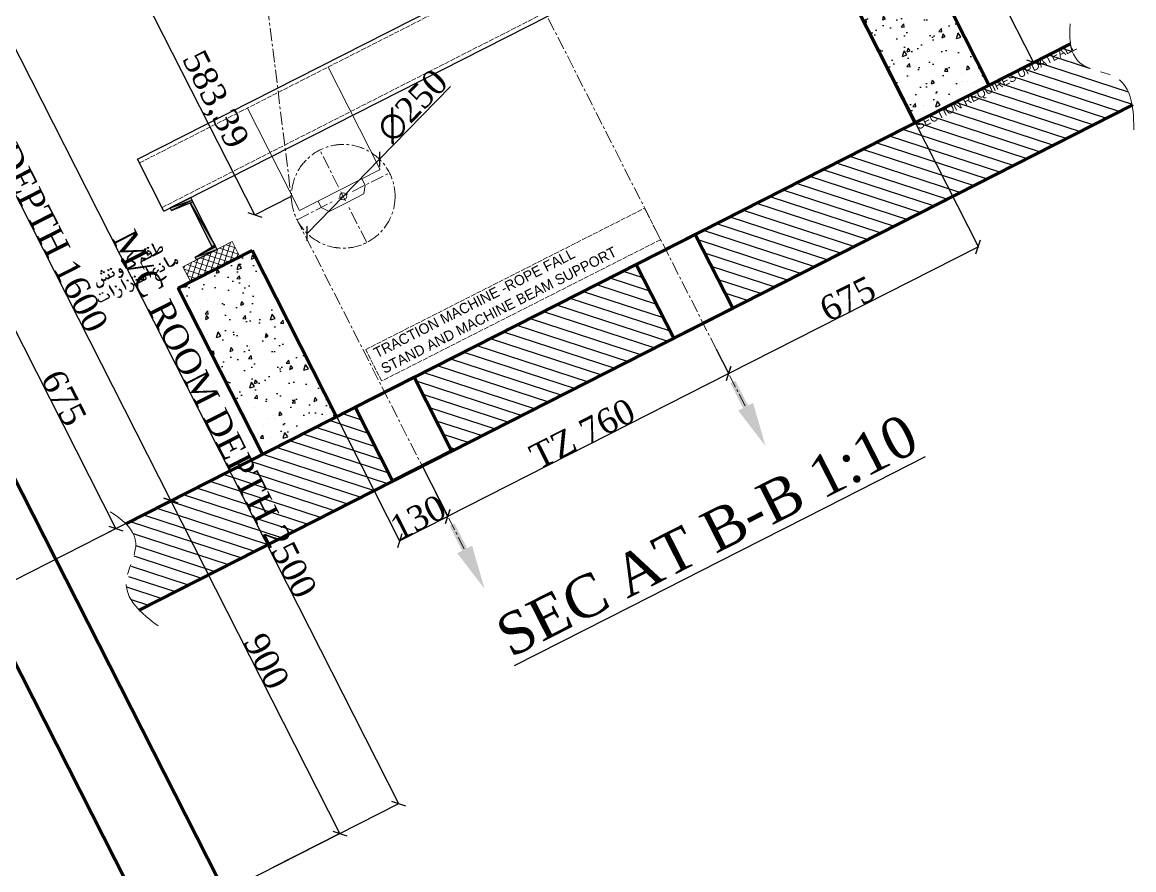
# Model space of a CAD drawing. Header units: millimetres. Extents: x 9028 to 18688, y -22518 to -16466.
# Drawn here: x 16007 to 18688, y -19537 to -17494 of the extents above; entities that cross this region are included whole.
import ezdxf

# ---------------------------------------------------------------- set-up
doc = ezdxf.new("R2010")
doc.units = ezdxf.units.MM
doc.linetypes.add('$1$ACAD_ISO02W100', pattern=[15, 12, -3])
doc.linetypes.add('$1$CENTER', pattern=[50.8, 31.75, -6.35, 6.35, -6.35])
doc.layers.add('$0$PDF_Text', color=7, linetype='Continuous')
doc.layers.add('$1$PDF_0', color=7, linetype='Continuous')
for name, color, linetype, lineweight in [('$0$Wall', 1, 'Continuous', 50), ('$1$Car', 3, 'Continuous', 18), ('$1$CL', 2, '$1$CENTER', 0), ('$1$DL', 8, '$1$ACAD_ISO02W100', 0), ('$1$Wall', 1, 'Continuous', 50)]:
    doc.layers.add(name, color=color, linetype=linetype, lineweight=lineweight)
doc.styles.add('$0$nassar2', font='cent.shx', dxfattribs={"height": 60})
doc.styles.add('$0$PDF Arial Bold', font='arialbd.ttf')
doc.styles.add('$1$nassar2', font='cent.shx', dxfattribs={"height": 60})
doc.dimstyles.new('$0$Nassar2', dxfattribs={"dimtxt": 35, "dimasz": 25, "dimexe": 1.25, "dimexo": 0.625, "dimtad": 1, "dimtxsty": '$0$nassar2', "dimblk": '$0$_Oblique', "dimcen": 2.5, "dimadec": 0, "dimazin": 0, "dimtfac": 1, "dimtmove": 0, "dimatfit": 3, "dimldrblk": '$0$_Oblique', "dimfxl": 1, "dimarcsym": 0})
doc.dimstyles.new('$1$Nassar2', dxfattribs={"dimtxt": 35, "dimasz": 25, "dimexe": 1.25, "dimexo": 0.625, "dimtad": 1, "dimtxsty": '$1$nassar2', "dimblk": '$1$_Oblique', "dimcen": 2.5, "dimadec": 0, "dimazin": 0, "dimtfac": 1, "dimtmove": 0, "dimatfit": 3, "dimldrblk": '$1$_Oblique', "dimfxl": 1, "dimarcsym": 0})

# ---------------------------------------------------------------- blocks, each defined once
blk = doc.blocks.new('$0$_Oblique')
at = {"color": 0, "linetype": 'ByBlock', "lineweight": -2}
blk.add_line((-0.5, -0.5), (0.5, 0.5), dxfattribs=at)
blk = doc.blocks.new('*D51')
at = {"color": 0, "lineweight": -2, "transparency": 16777216}
for p, q in [((15603.8, -18276.3), (15928.4, -18111.5)), ((16233, -18713.8), (15927.3, -18112)), ((15909.5, -18878.1), (16234.1, -18713.3))]:
    blk.add_line(p, q, dxfattribs=at)
at = {"layer": 'Defpoints', "color": 0, "transparency": 16777216}
for p in [(15927.3, -18112), (15603.3, -18276.6), (15909, -18878.4)]:
    blk.add_point(p, dxfattribs=at)
at = {"color": 0, "lineweight": -2, "transparency": 16777216, "xscale": 25, "yscale": 25, "zscale": 25}
for p, rotation in [((15927.3, -18112), 116.9290163711014), ((16233, -18713.8), 296.9290163711014)]:
    blk.add_blockref('$0$_Oblique', p, dxfattribs=dict(at, rotation=rotation))
at = {"color": 0, "transparency": 16777216, "insert": (16107.4, -18399.1), "char_height": 60, "attachment_point": 5, "rotation": 296.929, "style": '$0$nassar2'}
blk.add_mtext('675', dxfattribs=at)
blk = doc.blocks.new('*D54')
at = {"color": 0, "lineweight": -2, "transparency": 16777216}
for p, q in [((16206.5, -18727.3), (16366.5, -18646)), ((16772.9, -19449), (16365.3, -18646.6)), ((16614.1, -19529.7), (16774.1, -19448.4))]:
    blk.add_line(p, q, dxfattribs=at)
at = {"layer": 'Defpoints', "color": 0, "transparency": 16777216}
for p in [(16365.3, -18646.6), (16205.9, -18727.6), (16613.5, -19530)]:
    blk.add_point(p, dxfattribs=at)
at = {"color": 0, "lineweight": -2, "transparency": 16777216, "xscale": 25, "yscale": 25, "zscale": 25}
for p, rotation in [((16365.3, -18646.6), 116.9290163711014), ((16772.9, -19449), 296.9290163711014)]:
    blk.add_blockref('$0$_Oblique', p, dxfattribs=dict(at, rotation=rotation))
at = {"color": 0, "transparency": 16777216, "insert": (16596.4, -19033.9), "char_height": 60, "attachment_point": 5, "rotation": 296.929, "style": '$0$nassar2'}
blk.add_mtext('900', dxfattribs=at)
blk = doc.blocks.new('*D55')
at = {"color": 0, "lineweight": -2, "transparency": 16777216}
for p, q in [((15562, -17260.1), (15641.8, -17219.5)), ((16365.3, -18646.6), (15640.7, -17220.1)), ((16286.6, -18686.6), (16366.5, -18646))]:
    blk.add_line(p, q, dxfattribs=at)
at = {"layer": 'Defpoints', "color": 0, "transparency": 16777216}
for p in [(15640.7, -17220.1), (15561.4, -17260.4), (16286, -18686.9)]:
    blk.add_point(p, dxfattribs=at)
at = {"color": 0, "lineweight": -2, "transparency": 16777216, "xscale": 25, "yscale": 25, "zscale": 25}
for p, rotation in [((15640.7, -17220.1), 116.9290163711014), ((16365.3, -18646.6), 296.9290163711014)]:
    blk.add_blockref('$0$_Oblique', p, dxfattribs=dict(at, rotation=rotation))
at = {"color": 0, "transparency": 16777216, "insert": (16007.7, -17874.9), "char_height": 60, "attachment_point": 5, "rotation": 296.929, "style": '$0$nassar2'}
blk.add_mtext('SHAFT DEPTH 1600', dxfattribs=at)
blk = doc.blocks.new('*D56')
at = {"color": 0, "lineweight": -2, "transparency": 16777216}
for p, q in [((15184.9, -17451.6), (15783.3, -17147.6)), ((15782.2, -17148.2), (16914.4, -19377.1)), ((16317.1, -19680.5), (16915.5, -19376.6))]:
    blk.add_line(p, q, dxfattribs=at)
at = {"layer": 'Defpoints', "color": 0, "transparency": 16777216}
for p in [(15184.3, -17451.9), (16914.4, -19377.1), (16316.6, -19680.8)]:
    blk.add_point(p, dxfattribs=at)
at = {"color": 0, "lineweight": -2, "transparency": 16777216, "xscale": 25, "yscale": 25, "zscale": 25}
for p, rotation in [((15782.2, -17148.2), 116.9290163711014), ((16914.4, -19377.1), 296.9290163711014)]:
    blk.add_blockref('$0$_Oblique', p, dxfattribs=dict(at, rotation=rotation))
at = {"color": 0, "transparency": 16777216, "insert": (16471.7, -18437.9), "char_height": 60, "attachment_point": 5, "rotation": 296.929, "style": '$0$nassar2'}
blk.add_mtext('M/C ROOM DEPTH 2500', dxfattribs=at)
blk = doc.blocks.new('*U65')
at = {"layer": '$1$CL', "color": 0, "transparency": 16777216}
for p, q in [((0, 25), (0, 125.12)), ((-125.12, 0), (-25, 0)), ((25, 0), (125.12, 0)), ((0, -125.12), (0, -25))]:
    blk.add_line(p, q, dxfattribs=at)
at = {"layer": '$1$CL', "color": 0, "linetype": 'Continuous', "transparency": 16777216}
for p, q in [((-12.5, 0), (12.5, 0)), ((0, -12.5), (0, 12.5))]:
    blk.add_line(p, q, dxfattribs=at)
blk = doc.blocks.new('$1$_Oblique')
at = {"color": 0, "linetype": 'ByBlock', "lineweight": -2}
blk.add_line((-0.5, -0.5), (0.5, 0.5), dxfattribs=at)
blk = doc.blocks.new('*D78')
at = {"color": 0, "lineweight": -2, "transparency": 16777216}
for p in [(17039.5, -17648.2), (16694, -18002.7)]:
    blk.add_line(p, (16868.5, -17823.6), dxfattribs=at)
at = {"layer": 'Defpoints', "color": 0, "transparency": 16777216}
for p in [(16868.5, -17823.6), (16694, -18002.7)]:
    blk.add_point(p, dxfattribs=at)
at = {"color": 0, "lineweight": -2, "transparency": 16777216, "xscale": 25, "yscale": 25, "zscale": 25}
for p, rotation in [((16868.5, -17823.6), 225.7305992761166), ((16694, -18002.7), 45.73059927611664)]:
    blk.add_blockref('$1$_Oblique', p, dxfattribs=dict(at, rotation=rotation))
at = {"color": 0, "transparency": 16777216, "insert": (16947.9, -17695), "char_height": 60, "attachment_point": 5, "rotation": 45.7306, "style": '$1$nassar2'}
blk.add_mtext('∅250', dxfattribs=at)
blk = doc.blocks.new('*D79')
at = {"color": 0, "lineweight": -2, "transparency": 16777216}
for p, q in [((16763.3, -18440.6), (16918, -18745.1)), ((16972.2, -18564.7), (17033.9, -18686.2)), ((17033.3, -18685.1), (16917.4, -18744))]:
    blk.add_line(p, q, dxfattribs=at)
at = {"layer": 'Defpoints', "color": 0, "transparency": 16777216}
for p in [(16763, -18440), (16971.9, -18564.1), (16917.4, -18744)]:
    blk.add_point(p, dxfattribs=at)
at = {"color": 0, "lineweight": -2, "transparency": 16777216, "xscale": 25, "yscale": 25, "zscale": 25}
for p, rotation in [((17033.3, -18685.1), 26.92901637119424), ((16917.4, -18744), 206.9290163711943)]:
    blk.add_blockref('$1$_Oblique', p, dxfattribs=dict(at, rotation=rotation))
at = {"color": 0, "transparency": 16777216, "insert": (16961.5, -18687.3), "char_height": 60, "attachment_point": 5, "rotation": 26.929, "style": '$1$nassar2'}
blk.add_mtext('130', dxfattribs=at)
blk = doc.blocks.new('*D80')
at = {"color": 0, "lineweight": -2, "transparency": 16777216}
for p, q in [((17680.6, -18281.3), (17711.2, -18341.5)), ((17033.1, -18684.6), (17710.7, -18340.4)), ((17003.1, -18625.5), (17033.6, -18685.7))]:
    blk.add_line(p, q, dxfattribs=at)
at = {"layer": 'Defpoints', "color": 0, "transparency": 16777216}
for p in [(17680.4, -18280.7), (17710.7, -18340.4), (17002.8, -18625)]:
    blk.add_point(p, dxfattribs=at)
at = {"color": 0, "lineweight": -2, "transparency": 16777216, "xscale": 25, "yscale": 25, "zscale": 25}
for p, rotation in [((17710.7, -18340.4), 26.92901637119429), ((17033.1, -18684.6), 206.9290163711943)]:
    blk.add_blockref('$1$_Oblique', p, dxfattribs=dict(at, rotation=rotation))
at = {"color": 0, "transparency": 16777216, "insert": (17358, -18485.2), "char_height": 60, "attachment_point": 5, "rotation": 26.929, "style": '$1$nassar2'}
blk.add_mtext('TZ 760', dxfattribs=at)
blk = doc.blocks.new('*D81')
at = {"color": 0, "lineweight": -2, "transparency": 16777216}
for p, q in [((18160.5, -17735.5), (18313, -18035.8)), ((17710.6, -18340.4), (18312.5, -18034.7)), ((17680.6, -18281.3), (17711.2, -18341.5))]:
    blk.add_line(p, q, dxfattribs=at)
at = {"layer": 'Defpoints', "color": 0, "transparency": 16777216}
for p in [(18160.2, -17734.9), (18312.5, -18034.7), (17680.4, -18280.7)]:
    blk.add_point(p, dxfattribs=at)
at = {"color": 0, "lineweight": -2, "transparency": 16777216, "xscale": 25, "yscale": 25, "zscale": 25}
for p, rotation in [((18312.5, -18034.7), 26.92901637119429), ((17710.6, -18340.4), 206.9290163711943)]:
    blk.add_blockref('$1$_Oblique', p, dxfattribs=dict(at, rotation=rotation))
at = {"color": 0, "transparency": 16777216, "insert": (17997.7, -18160.2), "char_height": 60, "attachment_point": 5, "rotation": 26.929, "style": '$1$nassar2'}
blk.add_mtext('675', dxfattribs=at)
blk = doc.blocks.new('*D82')
at = {"color": 0, "lineweight": -2, "transparency": 16777216}
for p, q in [((16505.5, -17335.4), (16302.6, -17438.4)), ((16568, -17958), (16303.8, -17437.8)), ((16655.7, -17913.4), (16566.9, -17958.5))]:
    blk.add_line(p, q, dxfattribs=at)
at = {"layer": 'Defpoints', "color": 0, "transparency": 16777216}
for p in [(16506, -17335.1), (16303.8, -17437.8), (16656.2, -17913.1)]:
    blk.add_point(p, dxfattribs=at)
at = {"color": 0, "lineweight": -2, "transparency": 16777216, "xscale": 25, "yscale": 25, "zscale": 25}
for p, rotation in [((16303.8, -17437.8), 116.9290163711014), ((16568, -17958), 296.9290163711014)]:
    blk.add_blockref('$1$_Oblique', p, dxfattribs=dict(at, rotation=rotation))
at = {"color": 0, "transparency": 16777216, "insert": (16468.3, -17682.2), "char_height": 60, "attachment_point": 5, "rotation": 296.929, "style": '$1$nassar2'}
blk.add_mtext('583,39', dxfattribs=at)
blk = doc.blocks.new('*D85')
at = {"color": 0, "lineweight": -2, "transparency": 16777216}
for p, q in [((18135.3, -17242.8), (18243.2, -17188)), ((18445.8, -17589.8), (18242, -17188.6)), ((18339.1, -17644), (18447, -17589.2))]:
    blk.add_line(p, q, dxfattribs=at)
at = {"layer": 'Defpoints', "color": 0, "transparency": 16777216}
for p in [(18242, -17188.6), (18134.8, -17243.1), (18338.6, -17644.3)]:
    blk.add_point(p, dxfattribs=at)
at = {"color": 0, "lineweight": -2, "transparency": 16777216, "xscale": 25, "yscale": 25, "zscale": 25}
for p, rotation in [((18242, -17188.6), 116.9290163711014), ((18445.8, -17589.8), 296.9290163711014)]:
    blk.add_blockref('$1$_Oblique', p, dxfattribs=dict(at, rotation=rotation))
at = {"color": 0, "transparency": 16777216, "insert": (18371.2, -17375.3), "char_height": 60, "attachment_point": 5, "rotation": 296.929, "style": '$1$nassar2'}
blk.add_mtext('450', dxfattribs=at)

msp = doc.modelspace()

# ---------------------------------------------------------------- hatches: boundary and pattern name
h = msp.add_hatch()
h.set_pattern_fill('AR-CONC', color=4, scale=0.5, angle=26.929016)
h.set_pattern_definition([(76.929, (18705.02, -18448.39), (84.8243, 34.149), [9.525, -104.775]), (21.929, (18705.02, -18448.39), (-58.9745, 77.1895), [7.62, -83.8203]), (127.3805, (18712.09, -18445.54), (25.85, 111.3386), [8.095, -89.045]), (73.113, (18693.52, -18425.74), (130.363, 42.642), [14.287, -157.162]), (123.565, (18704.38, -18422.19), (49.803, 164.057), [12.143, -133.568]), (18.113, (18693.52, -18425.74), (49.803, 164.057), [11.43, -125.73]), (47.929, (18707.72, -18425.65), (90.7445, -11.256), [9.525, -104.775]), (352.929, (18707.72, -18425.65), (-14.158, 96.103), [7.62, -83.82]), (98.3805, (18715.28, -18426.59), (76.587, 84.8466), [8.095, -89.045]), (64.429, (18705.023, -18448.386), (-17.77006, 38.3927), [0, -82.804, 0, -85.09, 0, -84.1375]), (34.429, (18705.023, -18448.386), (7.102, 59.7898), [0, -48.514, 0, -80.899, 0, -32.0675]), (354.429, (18679.773, -18461.213), (61.7414, 28.1498), [0, -31.75, 0, -99.06, 0, -131.445]), (344.429, (18668.45, -18466.964), (60.276, 44.8776), [0, -41.275, 0, -65.786, 0, -93.345])])
h.paths.add_polyline_path([(18135.59, -17244.712), (17957.15, -17335.354), (18160.482, -17735.641), (18338.922, -17645)])
at = {"ltscale": 4}
h = msp.add_hatch(dxfattribs=at)
h.set_pattern_fill('ANSI31', color=256, scale=8, angle=116.929016)
h.set_pattern_definition([(161.929016, (70044.666, 39051.114), (-7.8789535, -24.147093), [])])
h.paths.add_polyline_path([(17630.068, -18005.043), (18535.232, -17545.28), (18536.353, -17552.785), (18538.768, -17562.191), (18542.592, -17570.882), (18547.117, -17578.627), (18551.872, -17585.663), (18555.428, -17589.173), (18558.745, -17592.214), (18562.531, -17595.017), (18566.079, -17597.35), (18575.531, -17602.001), (18583.797, -17605.481), (18652.983, -17632.365), (18653.93, -17633.066), (18660.333, -17639.856), (18666.266, -17646.885), (18671.737, -17655.33), (18675.561, -17664.021), (18679.154, -17673.42), (18681.808, -17683.296), (18684.121, -17693.4), (17720.461, -18182.994)])
at = {"true_color": 0x000007}
h = msp.add_hatch(color=7, dxfattribs=at)
h.paths.add_polyline_path([(16413.318, -17916.206), (16364.012, -17941.252), (16416.419, -17922.311)])
h.paths.add_polyline_path([(16364.012, -17941.252), (16416.419, -17922.311), (16367.113, -17947.356)])
h = msp.add_hatch(color=7, dxfattribs=at)
h.paths.add_polyline_path([(16416.419, -17922.311), (16367.113, -17947.356), (16418.566, -17926.537)])
h.paths.add_polyline_path([(16367.113, -17947.356), (16418.566, -17926.537), (16411.991, -17929.876)])
h = msp.add_hatch(color=7, dxfattribs=at)
h.paths.add_polyline_path([(16418.566, -17926.537), (16411.991, -17929.876), (16471.758, -18031.253)])
h.paths.add_polyline_path([(16411.991, -17929.876), (16471.758, -18031.253), (16465.184, -18034.593)])
h = msp.add_hatch(color=7, dxfattribs=at)
h.paths.add_polyline_path([(16471.758, -18031.253), (16465.184, -18034.593), (16473.666, -18035.01)])
h.paths.add_polyline_path([(16465.184, -18034.593), (16473.666, -18035.01), (16424.36, -18060.055)])
h = msp.add_hatch(color=7, dxfattribs=at)
h.paths.add_polyline_path([(16473.666, -18035.01), (16424.36, -18060.055), (16476.767, -18041.114)])
h.paths.add_polyline_path([(16424.36, -18060.055), (16476.767, -18041.114), (16427.461, -18066.16)])
h = msp.add_hatch()
h.set_pattern_fill('AR-CONC', color=4, scale=0.5, angle=26.929016)
h.set_pattern_definition([(76.929, (17131.31, -19247.78), (84.8243, 34.149), [9.525, -104.775]), (21.929, (17131.31, -19247.78), (-58.9745, 77.1895), [7.62, -83.8203]), (127.3805, (17138.38, -19244.93), (25.85, 111.3386), [8.095, -89.045]), (73.113, (17119.81, -19225.13), (130.363, 42.642), [14.287, -157.162]), (123.565, (17130.67, -19221.58), (49.803, 164.057), [12.143, -133.568]), (18.113, (17119.8, -19225.13), (49.803, 164.057), [11.43, -125.73]), (47.929, (17134.005, -19225.04), (90.7445, -11.256), [9.525, -104.775]), (352.929, (17134.005, -19225.04), (-14.158, 96.103), [7.62, -83.82]), (98.3805, (17141.57, -19225.98), (76.587, 84.8466), [8.095, -89.045]), (64.429, (17131.31, -19247.78), (-17.77006, 38.3927), [0, -82.804, 0, -85.09, 0, -84.1375]), (34.429, (17131.31, -19247.78), (7.102, 59.7898), [0, -48.514, 0, -80.899, 0, -32.0675]), (354.429, (17106.06, -19260.605), (61.7414, 28.1498), [0, -31.75, 0, -99.06, 0, -131.445]), (344.429, (17094.736, -19266.357), (60.276, 44.8776), [0, -41.275, 0, -65.786, 0, -93.345])])
h.paths.add_polyline_path([(16561.876, -18044.105), (16383.436, -18134.746), (16586.769, -18535.034), (16765.209, -18444.392)])
at = {"ltscale": 4}
h = msp.add_hatch(dxfattribs=at)
h.set_pattern_fill('ANSI31', color=256, scale=8, angle=116.929016)
h.set_pattern_definition([(161.929016, (69754.907, 38903.926), (-7.8789535, -24.147093), [])])
h.paths.add_polyline_path([(17578.507, -18255.334), (17487.587, -18077.508), (16952.307, -18349.352), (17042.712, -18527.327)])
h = msp.add_hatch(dxfattribs=at)
h.set_pattern_fill('ANSI31', color=256, scale=8, angle=116.929016)
h.set_pattern_definition([(161.929016, (69719.244, 38885.81), (-7.8789535, -24.147093), [])])
h.paths.add_polyline_path([(16809.911, -18421.402), (16256.861, -18702.615), (16262.261, -18707.946), (16268.432, -18715.444), (16273.196, -18723.658), (16276.781, -18731.88), (16279.658, -18739.87), (16280.396, -18744.812), (16280.896, -18749.284), (16280.926, -18753.995), (16280.717, -18758.236), (16278.899, -18768.612), (16276.834, -18777.34), (16257.74, -18849.068), (16257.747, -18850.245), (16259.454, -18859.421), (16261.631, -18868.358), (16265.224, -18877.757), (16269.987, -18885.971), (16275.458, -18894.416), (16281.868, -18902.383), (16288.664, -18910.21), (16900.304, -18599.353)])

# ---------------------------------------------------------------- linework, layer by layer
at = {"layer": '$0$Wall'}
for points in [[(16407.138, -19859.142), (16585.452, -19768.565), (15270.405, -17179.716), (12684.857, -18493.086), (13999.904, -21081.935), (14846.894, -20651.693)], [(15558.746, -20065.773), (16316.561, -19680.828), (15184.345, -17451.908), (12955.425, -18584.123), (14087.64, -20813.044), (14756.317, -20473.379)]]:
    msp.add_lwpolyline(points, dxfattribs=at)
at = {"layer": '$1$Car', "ltscale": 4}
for p, q in [((16870.001, -17848.742), (16744.521, -17601.718)), ((16550.171, -17700.441), (16675.541, -17947.248)), ((16675.541, -17947.248), (16870.001, -17848.742)), ((16834.231, -17886.252), (16826.405, -17870.826)), ((16789.042, -17928.607), (16830.568, -17907.513)), ((16834.231, -17886.252), (16830.568, -17907.513)), ((16728.161, -17939.983), (16720.354, -17924.548)), ((16789.042, -17928.607), (16747.47, -17949.608)), ((16728.161, -17939.983), (16747.47, -17949.608))]:
    msp.add_line(p, q, dxfattribs=at)
msp.add_circle((16781.211, -17913.147), 8.379, dxfattribs=at)
at = {"layer": '$1$CL'}
for p, q in [((17750.375, -18418.443), (17057.753, -17055.133)), ((16567.914, -17204.978), (16657.135, -17928.321)), ((17072.86, -18762.789), (16669.765, -17969.758))]:
    msp.add_line(p, q, dxfattribs=at)
msp.add_circle((16781.211, -17913.147), 125, dxfattribs=at)
msp.add_arc((18160.173, -17734.879), 1, 26.929016, 206.929016, dxfattribs=at)
msp.add_arc((18160.173, -17734.879), 1, 26.929016, 206.929016, dxfattribs=at)
at = {"layer": '$1$DL'}
for points in [[(16289.63, -17832.787), (17940.652, -16994.124)], [(16344.157, -17940.129), (17994.932, -17100.983)]]:
    msp.add_lwpolyline(points, dxfattribs=at)
msp.add_lwpolyline([(16835.271, -18282.597), (17507.861, -17941.92), (17546.36, -18017.711), (16873.77, -18358.388)], close=True, dxfattribs=at)
at = {"layer": '$1$PDF_0', "lineweight": 18}
for points in [[(16305.741, -18039.952), (16302.895, -18039.024), (16301.963, -18041.193), (16304.808, -18042.122)], [(16311.941, -18036.803), (16309.096, -18035.874), (16308.433, -18037.907), (16311.278, -18038.835)], [(16199.788, -18092.416), (16196.943, -18091.488), (16196.416, -18093.79), (16198.992, -18094.855)], [(16205.351, -18095.356), (16202.505, -18094.427), (16201.842, -18096.46), (16204.688, -18097.388)], [(16216.545, -18090.687), (16213.699, -18089.759), (16213.173, -18092.061), (16216.019, -18092.989)], [(16223.015, -18087.401), (16220.169, -18086.472), (16219.373, -18088.911), (16222.219, -18089.84)], [(16316.449, -18107.767), (16316.154, -18103.847), (16315.597, -18101.417), (16305.07, -18083.364), (16305.909, -18087.685), (16315.482, -18104.528)], [(16340.723, -18076.105), (16337.878, -18075.177), (16336.945, -18077.346), (16339.791, -18078.275)], [(16199.151, -18098.505), (16196.305, -18097.577), (16195.642, -18099.609), (16198.218, -18100.675)], [(16257.142, -18137.893), (16257.116, -18133.836), (16256.29, -18131.543), (16245.763, -18113.49), (16246.602, -18117.811), (16256.175, -18134.654)], [(16262.678, -18115.411), (16259.833, -18114.482), (16259.306, -18116.784), (16262.152, -18117.713)], [(16273.864, -18109.39), (16271.018, -18108.461), (16270.355, -18110.494), (16273.2, -18111.422)], [(16280.333, -18106.103), (16277.488, -18105.175), (16276.555, -18107.344), (16279.401, -18108.273)], [(16195.955, -18148.964), (16193.11, -18148.036), (16192.447, -18150.068), (16195.292, -18150.997)], [(16202.156, -18145.815), (16199.58, -18144.749), (16198.647, -18146.919), (16201.493, -18147.847)], [(16228.566, -18152.408), (16228.271, -18148.489), (16227.715, -18146.058), (16216.918, -18128.142), (16217.757, -18132.464), (16227.599, -18149.169)], [(16234.103, -18129.926), (16231.257, -18128.997), (16230.731, -18131.299), (16233.307, -18132.365)]]:
    msp.add_lwpolyline(points, close=True, dxfattribs=at)
for points in [[(16305.206, -18040.902), (16302.361, -18039.974)], [(16311.406, -18037.753), (16308.83, -18036.687)], [(16320.829, -18030.932), (16329.456, -18047.915), (16330.534, -18047.367), (16322.455, -18031.462), (16323.268, -18031.728), (16323.118, -18029.43)], [(16257.611, -18084.071), (16246.81, -18065.478), (16246.275, -18066.428), (16246.293, -18069.133), (16248.064, -18071.285), (16256.533, -18084.618)], [(16257.209, -18084.614), (16248.325, -18069.796), (16246.554, -18067.644)], [(16261.111, -18060.249), (16273.468, -18047.189), (16273.344, -18048.948), (16262.733, -18060.104)], [(16261.552, -18065.79), (16264.278, -18069.154), (16261.162, -18068.362)], [(16302.93, -18065.798), (16295.113, -18069.769), (16293.906, -18071.4), (16293.38, -18073.702)], [(16294.398, -18063.689), (16295.202, -18062.602), (16296.148, -18062.461), (16302.648, -18063.907)], [(16297.628, -18061.369), (16303.315, -18062.55), (16303.748, -18066.739), (16296.199, -18070.574)], [(16303.328, -18064.578), (16314.651, -18058.827)], [(16318.553, -18055.827), (16316.409, -18058.951), (16304.548, -18064.976)], [(16315.609, -18060.714), (16306.174, -18065.507)], [(16319.773, -18056.225), (16343.226, -18044.312)], [(16342.289, -18045.805), (16320.992, -18056.623)], [(16341.758, -18047.431), (16322.618, -18057.154)], [(16360.219, -18079.768), (16349.281, -18060.906), (16348.883, -18062.126), (16348.9, -18064.83), (16350.805, -18066.576), (16359.141, -18080.316)], [(16359.817, -18080.311), (16350.933, -18065.493), (16349.161, -18063.341)], [(16380.292, -18067.876), (16378.392, -18066.806), (16377.04, -18066.815), (16375.97, -18068.715)], [(16199.39, -18093.636), (16196.545, -18092.707)], [(16205.086, -18096.169), (16202.24, -18095.24)], [(16216.147, -18091.907), (16213.571, -18090.841)], [(16222.617, -18088.62), (16219.771, -18087.692)], [(16224.277, -18094.56), (16223.884, -18096.455)], [(16224.149, -18095.642), (16225.912, -18096.442), (16227.542, -18097.649)], [(16241.287, -18089.989), (16241.954, -18088.633), (16242.763, -18088.222), (16245.339, -18089.287)], [(16248.206, -18093.596), (16244.432, -18095.513), (16243.08, -18095.522), (16241.312, -18094.046)], [(16245.249, -18096.455), (16249.562, -18094.264)], [(16248.604, -18092.377), (16245.369, -18094.02)], [(16262.622, -18085.256), (16275.831, -18078.546)], [(16277.86, -18078.533), (16263.841, -18085.654)], [(16264.389, -18086.732), (16266.276, -18085.774)], [(16278.407, -18079.611), (16265.468, -18086.184)], [(16294.612, -18076.128), (16301.185, -18089.068), (16300.92, -18089.881), (16293.525, -18075.323)], [(16315.614, -18104.121), (16315.336, -18102.906), (16305.9, -18086.333)], [(16340.188, -18077.055), (16337.48, -18076.396)], [(16348.785, -18089.306), (16338.811, -18094.373)], [(16349.329, -18089.708), (16348.387, -18090.526), (16340.031, -18094.771)], [(16341.52, -18095.032), (16347.45, -18092.019)], [(16345.349, -18080.538), (16345.092, -18082.704)], [(16345.358, -18081.891), (16347.121, -18082.691), (16348.751, -18083.897)], [(16365.23, -18080.953), (16368.734, -18079.173)], [(16367.13, -18082.023), (16368.747, -18081.201)], [(16379.8, -18075.587), (16374.515, -18073.862)], [(16375.974, -18069.391), (16374.524, -18075.215)], [(16375.324, -18073.452), (16379.252, -18074.508), (16380.335, -18074.637), (16381.139, -18073.55), (16381.802, -18071.517)], [(16198.616, -18099.455), (16195.77, -18098.527)], [(16198.291, -18112.169), (16197.902, -18114.74)], [(16213.909, -18101.522), (16213.246, -18103.554)], [(16227.577, -18103.058), (16217.602, -18108.124)], [(16228.12, -18103.46), (16227.179, -18104.277), (16218.822, -18108.522)], [(16220.448, -18109.053), (16226.379, -18106.04)], [(16256.577, -18134.11), (16256.029, -18133.032), (16246.593, -18116.459)], [(16262.55, -18116.493), (16259.704, -18115.565)], [(16273.329, -18110.34), (16270.89, -18109.544)], [(16285.439, -18122.162), (16284.497, -18122.98), (16276.14, -18127.225)], [(16279.799, -18107.053), (16277.09, -18106.394)], [(16281.459, -18112.992), (16281.202, -18115.158)], [(16281.468, -18114.345), (16283.231, -18115.145), (16284.861, -18116.351)], [(16286.513, -18120.939), (16295.139, -18116.557)], [(16297.026, -18115.598), (16295.281, -18117.502), (16288.002, -18121.2)], [(16293.804, -18119.27), (16289.221, -18121.597)], [(16292.773, -18105.889), (16296.825, -18105.187), (16300.479, -18105.705)], [(16297.155, -18114.515), (16295.524, -18113.309)], [(16305.922, -18111.079), (16304.985, -18112.573), (16300.942, -18114.627), (16298.644, -18114.776)], [(16301.34, -18113.407), (16304.305, -18111.901)], [(16195.421, -18149.914), (16192.712, -18149.255)], [(16201.89, -18146.628), (16199.182, -18145.969)], [(16212.447, -18148.048), (16211.921, -18150.35)], [(16212.456, -18149.4), (16214.219, -18150.201), (16215.849, -18151.407)], [(16227.732, -18148.762), (16227.454, -18147.547), (16217.748, -18131.111)], [(16233.705, -18131.145), (16230.859, -18130.217)], [(16277.63, -18127.486), (16283.56, -18124.473)], [(16216.427, -18157.218), (16215.485, -18158.035), (16198.502, -18166.662), (16197.017, -18167.078), (16195.395, -18167.223)], [(16215.883, -18156.816), (16197.013, -18166.401)], [(16199.721, -18167.06), (16214.548, -18159.529)]]:
    msp.add_lwpolyline(points, dxfattribs=at)
for points in [[(16344.353, -18035.924, 0.47244666), (16339.43, -18035.609, 0.09446494), (16334.194, -18043.62)], [(16275.627, -18078.302, 0.41725407), (16277.413, -18073.749, 0.15748651), (16261.19, -18065.674)], [(16294.406, -18065.041), (16293.884, -18068.019), (16293.589, -18064.099, -0.51186379), (16297.472, -18061.447)], [(16295.51, -18068.55), (16302.519, -18064.989), (16296.426, -18063.676, 0.3544211), (16294.334, -18065.143)], [(16314.199, -18046.049, 0.6063276), (16309.18, -18048.598, 0.38592407), (16312.016, -18051.789)], [(16318.395, -18051.703, 0.20473629), (16310.893, -18043.805, 0.43299412), (16309.233, -18044.895)], [(16381.237, -18074.719, 0.45670162), (16377.387, -18065.722, 0.46473752), (16375.626, -18066.827)], [(16239.199, -18107.63, 0.51969524), (16249.081, -18094.412, 0.31492829), (16243.557, -18089.412)], [(16241.07, -18088.155, 0.17324239), (16240.828, -18094.151, 0.4881371), (16244.881, -18096.3)], [(16323.156, -18089.531, 0.31495142), (16323.668, -18096.965, 0.3621915), (16330.277, -18098.367)], [(16322.974, -18089.48, -0.30708343), (16328.609, -18086.791, 0.20470465), (16322.99, -18091.737)], [(16348.513, -18089.106, 0.53548612), (16348.986, -18084.772, 0.12595079), (16344.712, -18082.761)], [(16373.976, -18074.136), (16372.778, -18077.119), (16370.762, -18079.16), (16366.719, -18081.214, -0.34648821), (16359.51, -18080.367)], [(16374.519, -18075.007, -0.21256689), (16369.825, -18080.653), (16367.938, -18081.612)], [(16188.098, -18130.146, -0.18110539), (16186.923, -18121.205, 0.11021726), (16188.201, -18128.333, 0.21257862), (16190.435, -18130.447)], [(16202.869, -18125.251, 0.26770238), (16203.078, -18119.591, 0.16534837), (16197.654, -18114.42)], [(16199.906, -18115.308, 0.67714591), (16209.349, -18110.977, 0.27558448), (16215.106, -18111.751, 0.40157223), (16217.589, -18106.16)], [(16200.055, -18115.067, 0.10236354), (16207.14, -18113.099, 0.28347809), (16208.8, -18110.309, 0.07863973), (16208.422, -18108.214)], [(16209.382, -18110.629, 0.15747367), (16215.517, -18109.174, 0.86611539), (16213.064, -18103.388)], [(16227.304, -18102.857, 0.53548612), (16227.778, -18098.523, 0.12595079), (16223.503, -18096.512)], [(16269.482, -18122.129), (16269.088, -18124.024, -0.33858744), (16275.701, -18129.452)], [(16284.895, -18121.76), (16274.921, -18126.827, -0.26773869), (16274.069, -18140.223)], [(16284.623, -18121.559, 0.53548612), (16285.096, -18117.226, 0.12595079), (16280.822, -18115.215)], [(16305.997, -18109.942, -0.38583965), (16304.318, -18113.929), (16301.892, -18115.161)], [(16189.533, -18130.874, 0.23621891), (16196.89, -18131.531, 0.15747958), (16202.97, -18125.653)], [(16214.293, -18159.657, 0.35432667), (16217.162, -18153.643, 0.24409499), (16212.095, -18148.278)], [(16240.637, -18136.781), (16240.244, -18138.676, -0.33858744), (16246.856, -18144.104)], [(16215.611, -18156.615, 0.53548612), (16216.084, -18152.282, 0.12595079), (16211.81, -18150.271)]]:
    msp.add_lwpolyline(points, format="xyb", dxfattribs=at)
for centre, radius, start, end in [((16321.828, -18028.559), 2.57, 152.386456, 241.45506), ((16322.363, -18027.609), 2.873, 199.270922, 274.078105), ((16322.221, -18026.664), 2.569, 195.310198, 285.914686), ((16347.507, -18047.733), 13.758, 132.513003, 159.456338), ((16341.242, -18040.741), 4.082, 39.897137, 132.039347), ((16341.503, -18039.252), 3.477, 74.978672, 139.951666), ((16337.995, -18040.356), 7.71, 296.380103, 36.051409), ((16340.562, -18040.07), 4.687, 10.605821, 68.858387), ((16341.106, -18040.472), 4.081, 296.544549, 37.708795), ((16270.805, -18064.312), 10.734, 158.747598, 203.292494), ((16266.337, -18063.529), 4.989, 141.409499, 199.681644), ((16259.222, -18092.917), 27.968, 43.633124, 84.695195), ((16297.905, -18072.929), 5.292, 119.341263, 206.856687), ((16305.011, -18063.554), 1.964, 206.619569, 297.238463), ((16320.193, -18048.042), 11.036, 163.344519, 197.381013), ((16311.691, -18050.665), 2.268, 197.13145, 279.947641), ((16311.259, -18046.476), 1.664, 47.7992, 177.904384), ((16312.076, -18047.417), 4.687, 251.381081, 338.895461), ((16312.483, -18047.55), 4.082, 263.479566, 347.873674), ((16310.849, -18045.668), 7.71, 279.695684, 325.978945), ((16302.549, -18058.7), 17.384, 31.086959, 47.304523), ((16312.248, -18053.096), 6.198, 293.746723, 31.93416), ((16311.849, -18054.315), 7.106, 299.523305, 20.751019), ((16321.455, -18055.201), 1.964, 206.619569, 297.238463), ((16316.736, -18035.894), 19.199, 296.379442, 339.188827), ((16314.837, -18034.825), 21.315, 299.476758, 335.27827), ((16338.26, -18039.543), 7.407, 300.113141, 330.611977), ((16360.742, -18066.445), 14.665, 302.098861, 358.666348), ((16378.21, -18070.12), 2.872, 38.150972, 160.401096), ((16378.484, -18070.66), 2.872, 295.615537, 45.469852), ((16221.417, -18101.948), 8.013, 15.882485, 70.75198), ((16243.664, -18091.664), 2.57, 152.986586, 303.60233), ((16242.564, -18088.832), 1.361, 73.183445, 160.674587), ((16243.531, -18092.071), 2.57, 94.256708, 149.135898), ((16238.701, -18097.915), 11.337, 19.741388, 67.756872), ((16236.269, -18098.473), 14.06, 326.697698, 18.145628), ((16261.178, -18081.411), 5.896, 213.037422, 298.995318), ((16261.036, -18080.466), 5.896, 225.477479, 301.919871), ((16260.767, -18080.603), 4.989, 225.022772, 301.455125), ((16264.305, -18084.232), 1.964, 206.619569, 297.238463), ((16275.611, -18075.776), 3.477, 304.682821, 50.219124), ((16276.56, -18076.31), 3.78, 296.971885, 43.950584), ((16298.59, -18074.277), 4.687, 126.578584, 203.002572), ((16325.754, -18093.036), 3.175, 157.093087, 230.279713), ((16327.777, -18092.347), 5.594, 217.672277, 295.716794), ((16327.765, -18090.318), 6.502, 233.22867, 303.147536), ((16347.876, -18105.877), 19.805, 126.838313, 186.785771), ((16350.723, -18106.806), 22.224, 131.376812, 179.385771), ((16340.494, -18093.349), 1.964, 206.619569, 297.238463), ((16342.625, -18088.196), 8.013, 15.882485, 70.75198), ((16344.919, -18087.37), 5.292, 295.474518, 13.516894), ((16363.918, -18076.702), 5.896, 213.037422, 298.995318), ((16363.375, -18076.3), 4.989, 225.022772, 301.455125), ((16366.913, -18079.929), 1.964, 206.619569, 297.238463), ((16378.343, -18069.714), 4.082, 212.902416, 290.955617), ((16379.994, -18074.301), 1.36, 246.052021, 335.125628), ((16192.743, -18122.278), 11.339, 282.575442, 62.665716), ((16193.292, -18123.355), 10.733, 22.340204, 63.406092), ((16203.073, -18109.231), 6.501, 260.371755, 330.300382), ((16203.218, -18111.53), 6.203, 10.483467, 33.844992), ((16212.521, -18106.467), 4.988, 259.343453, 354.519576), ((16209.427, -18109.055), 8.919, 19.967967, 61.030377), ((16211.588, -18108.636), 6.803, 47.710616, 71.090765), ((16219.285, -18107.1), 1.964, 206.619569, 297.238463), ((16223.71, -18101.121), 5.292, 295.474518, 13.516894), ((16242.924, -18102.892), 5.896, 231.335034, 326.517908), ((16266.091, -18131.143), 9.828, 26.172438, 72.448061), ((16278.735, -18120.65), 8.013, 15.882485, 70.75198), ((16281.029, -18119.824), 5.292, 295.474518, 13.516894), ((16288.196, -18119.914), 1.964, 206.619569, 297.238463), ((16293.652, -18105.951), 1.663, 95.153882, 222.683406), ((16297.371, -18116.61), 10.432, 49.930164, 118.212955), ((16299.087, -18109.973), 5.897, 156.630536, 295.504141), ((16296.01, -18115.267), 11.036, 27.506376, 103.942318), ((16287.858, -18109.233), 11.641, 299.802857, 1.434505), ((16296.378, -18109.314), 2.57, 17.586878, 188.191102), ((16296.378, -18109.314), 2.873, 4.9251, 150.955617), ((16298.675, -18109.165), 4.686, 185.773145, 301.233645), ((16291.782, -18109.614), 7.408, 296.653178, 9.857392), ((16303.142, -18109.947), 1.967, 299.475464, 54.905696), ((16337.608, -18107.023), 9.223, 186.590235, 277.198403), ((16337.599, -18105.671), 8.921, 184.447401, 284.113279), ((16334.53, -18090.953), 24.642, 274.412095, 313.722798), ((16336.318, -18095.808), 20.712, 277.005472, 331.876058), ((16325.902, -18073.967), 42.484, 288.690094, 312.067868), ((16193.719, -18126.87), 6.803, 208.987781, 282.186533), ((16193.42, -18122.273), 8.921, 250.622896, 293.421289), ((16191.229, -18117.962), 13.454, 293.582377, 327.621505), ((16237.251, -18146.47), 10.13, 268.046349, 13.587054), ((16237.515, -18145.658), 9.828, 26.172438, 72.448061), ((16239.138, -18145.512), 8.012, 37.72822, 78.791091), ((16234.012, -18147.438), 13.455, 326.442535, 26.397521), ((16269.104, -18137.073), 5.896, 231.335034, 326.517908), ((16265.826, -18131.955), 10.13, 268.046349, 13.587054), ((16268.282, -18135.455), 6.804, 267.828828, 317.555967), ((16267.713, -18130.997), 8.012, 37.72822, 78.791091), ((16263.521, -18131.427), 12.854, 318.45746, 338.2545), ((16276.604, -18125.803), 1.964, 206.619569, 297.238463), ((16194.884, -18161.209), 5.291, 166.653107, 288.910707), ((16196.373, -18161.47), 6.501, 167.79702, 299.19613), ((16240.529, -18151.588), 5.896, 231.335034, 326.517908), ((16239.707, -18149.97), 6.804, 267.828828, 317.555967), ((16234.945, -18145.942), 12.854, 318.45746, 338.2545)]:
    msp.add_arc(centre, radius, start, end, dxfattribs=at)
at = {"layer": '$1$PDF_0', "transparency": 33554559}
for points in [[(17727.107, -18357.691), (17715.207, -18363.735), (17787.874, -18477.32)], [(17715.207, -18363.735), (17787.874, -18477.32), (17775.975, -18483.365)], [(17769.618, -18411.385), (17799.696, -18515.328), (17733.708, -18429.626)], [(17049.506, -18701.734), (17037.606, -18707.778), (17110.273, -18821.363)], [(17037.606, -18707.778), (17110.273, -18821.363), (17098.374, -18827.407)], [(17092.017, -18755.428), (17122.095, -18859.371), (17056.107, -18773.669)]]:
    msp.add_solid(points, dxfattribs=at)
at = {"layer": '$1$Wall'}
for points in [[(18338.551, -17644.269), (18135.522, -17244.579)], [(18160.323, -17735.328), (17956.99, -17335.04)], [(18160.132, -17734.951), (17957.082, -17335.22)], [(18535.232, -17545.28), (16256.933, -18702.579)], [(16288.987, -18910.582), (18684.014, -17693.454), (18684.014, -17693.454)], [(16383.436, -18134.746), (16561.876, -18044.105)], [(16765.209, -18444.392), (16561.876, -18044.105), (16561.876, -18044.105)], [(16586.769, -18535.034), (16383.436, -18134.746), (16383.436, -18134.746)]]:
    msp.add_lwpolyline(points, dxfattribs=at)
for points in [[(17487.553, -18077.441), (17629.835, -18005.166), (17720.862, -18183.2), (17578.579, -18255.474)], [(16809.934, -18421.447), (16952.216, -18349.172), (17042.563, -18527.034), (16900.281, -18599.308)]]:
    msp.add_lwpolyline(points, close=True, dxfattribs=at)
for p, q in [((16756.347, -18448.894), (18080.326, -17776.358)), ((16348.687, -17949.047), (16285.101, -17823.869)), ((16288.77, -18910.156), (18187.038, -17945.901))]:
    msp.add_line(p, q)
at = {"ltscale": 4}
msp.add_line((16952.216, -18349.172), (17042.563, -18527.034), dxfattribs=at)
for points in [[(16285.102, -17823.871), (17936.123, -16985.209)], [(16348.686, -17949.045), (17999.525, -17110.025), (17936.109, -16985.181)]]:
    msp.add_lwpolyline(points)
at = {"color": 7, "linetype": 'Continuous', "lineweight": 20, "true_color": 0x000007}
for points in [[(18534.354, -17497.679), (18533.49, -17509.933), (18533.326, -17521.241), (18533.632, -17532.309), (18534.877, -17542.901), (18536.353, -17552.785), (18538.768, -17562.191), (18542.592, -17570.882), (18547.117, -17578.627), (18551.872, -17585.663), (18555.428, -17589.173), (18558.745, -17592.214), (18562.531, -17595.017), (18566.079, -17597.35), (18575.531, -17602.001), (18583.797, -17605.481)], [(18607.634, -17612.868), (18616.601, -17615.402), (18626.753, -17619.106), (18631.002, -17620.492)], [(18652.983, -17632.365), (18653.93, -17633.066), (18660.333, -17639.856), (18666.266, -17646.885), (18671.737, -17655.33), (18675.561, -17664.021), (18679.154, -17673.42), (18681.808, -17683.296), (18684.231, -17693.88), (18685.714, -17704.942), (18686.967, -17716.711), (18687.511, -17728.249), (18687.824, -17740.496), (18687.668, -17752.981)], [(16411.991, -17929.876), (16465.184, -18034.593), (16465.184, -18034.593)], [(16413.318, -17916.206), (16476.767, -18041.114), (16476.767, -18041.114)], [(16424.36, -18060.055), (16427.461, -18066.16), (16424.36, -18060.055), (16465.184, -18034.593)], [(16427.461, -18066.16), (16476.767, -18041.114), (16476.767, -18041.114)], [(16460.623, -18095.393), (16478.645, -18040.16), (16478.645, -18040.16)], [(16476.119, -18087.521), (16494.141, -18032.289), (16494.141, -18032.289)], [(16528.899, -18053.032), (16482.871, -18038.013), (16482.871, -18038.013)], [(16492.085, -18079.411), (16509.637, -18024.417), (16509.637, -18024.417)], [(16521.027, -18037.535), (16498.837, -18029.903), (16498.837, -18029.903)], [(16507.581, -18071.54), (16519.596, -18034.718), (16519.596, -18034.718)], [(16412.957, -18119.015), (16430.748, -18064.49), (16430.748, -18064.49)], [(16428.692, -18111.613), (16446.714, -18056.38), (16446.714, -18056.38)], [(16491.146, -18079.888), (16435.914, -18061.866), (16435.914, -18061.866)], [(16444.658, -18103.503), (16462.68, -18048.27), (16462.68, -18048.27)], [(16506.642, -18072.017), (16451.41, -18053.995), (16451.41, -18053.995)], [(16522.138, -18064.145), (16467.375, -18045.885), (16467.375, -18045.885)], [(16523.547, -18063.43), (16527.467, -18050.214), (16527.467, -18050.214)], [(16396.976, -18087.553), (16399.286, -18080.472), (16399.286, -18080.472)], [(16443.719, -18103.98), (16397.691, -18088.962), (16397.691, -18088.962)], [(16459.684, -18095.87), (16404.452, -18077.848), (16404.452, -18077.848)], [(16405.086, -18103.519), (16415.252, -18072.362), (16415.252, -18072.362)], [(16475.18, -18087.998), (16419.948, -18069.976), (16419.948, -18069.976)], [(16427.753, -18112.09), (16405.801, -18104.927), (16405.801, -18104.927)], [(16218.939, -18673.831), (16229.344, -18680.361), (16238.572, -18686.897), (16247.33, -18693.673), (16255.15, -18700.925), (16262.261, -18707.946), (16268.432, -18715.444), (16273.196, -18723.658), (16276.781, -18731.88), (16279.658, -18739.87), (16280.396, -18744.812), (16280.896, -18749.284), (16280.926, -18753.995), (16280.717, -18758.236), (16278.899, -18768.612), (16276.834, -18777.34)], [(16268.74, -18800.946), (16265.498, -18809.682), (16262.502, -18820.065), (16261.115, -18824.314)], [(16257.74, -18849.068), (16257.747, -18850.245), (16259.454, -18859.421), (16261.631, -18868.358), (16265.224, -18877.757), (16269.987, -18885.971), (16275.458, -18894.416), (16281.868, -18902.383), (16288.987, -18910.582), (16297.045, -18918.304), (16305.81, -18926.257), (16314.807, -18933.502), (16324.512, -18940.978), (16334.687, -18948.215)]]:
    msp.add_lwpolyline(points, dxfattribs=at)
at = {"color": 7, "linetype": 'Continuous', "lineweight": -2, "true_color": 0x000007}
for points in [[(16413.318, -17916.206), (16364.012, -17941.252), (16416.419, -17922.311)], [(16364.012, -17941.252), (16416.419, -17922.311), (16367.113, -17947.356)], [(16416.419, -17922.311), (16367.113, -17947.356), (16418.566, -17926.537)], [(16367.113, -17947.356), (16418.566, -17926.537), (16411.991, -17929.876)], [(16418.566, -17926.537), (16411.991, -17929.876), (16471.758, -18031.253)], [(16411.991, -17929.876), (16471.758, -18031.253), (16465.184, -18034.593)], [(16465.184, -18034.593), (16473.666, -18035.01), (16424.36, -18060.055)], [(16473.666, -18035.01), (16424.36, -18060.055), (16476.767, -18041.114)], [(16424.36, -18060.055), (16476.767, -18041.114), (16427.461, -18066.16)], [(16471.758, -18031.253), (16465.184, -18034.593), (16473.666, -18035.01)]]:
    msp.add_lwpolyline(points, close=True, dxfattribs=at)
at = {"color": 7, "linetype": 'Continuous', "lineweight": 20}
msp.add_lwpolyline([(16513.394, -18022.509), (16394.591, -18082.857), (16413.196, -18119.484), (16531.999, -18059.136)], close=True, dxfattribs=at)
at = {"layer": 'Defpoints'}
msp.add_line((18160.173, -17734.879), (18161.065, -17734.426), dxfattribs=at)

# ---------------------------------------------------------------- block references
at = {"layer": '$1$CL', "rotation": 26.92901637114866}
msp.add_blockref('*U65', (16781.211, -17913.147), dxfattribs=at)

# ---------------------------------------------------------------- texts
at = {"layer": '$0$PDF_Text', "char_height": 25, "attachment_point": 7, "rotation": 26.929016, "style": '$0$PDF Arial Bold'}
for s, insert in [('{\\Fcadnw-1|c0;STAND AND MACHINE BEAM SUPPORT}', (16880.563, -18341.888)), ('{\\Fcadnw-1|c0;TRACTION MACHINE -ROPE FALL}', (16862.664, -18304.021))]:
    msp.add_mtext(s, dxfattribs=dict(at, insert=insert))
at = {"insert": (18160.173, -17734.879), "char_height": 20, "width": 900, "attachment_point": 1, "rotation": 26.929016}
msp.add_mtext('SECTION REQUIRES UPDATEALL', dxfattribs=at)
at = {"transparency": 33554666, "insert": (17139.831, -18937.31), "char_height": 100, "attachment_point": 1, "rotation": 26.929016}
msp.add_mtext_dynamic_manual_height_columns('{\\Fcent|c0;\\L\\C6;SEC AT B-B 1:10}', width=1469.98149, gutter_width=12.5, heights=[145.389], dxfattribs=at)

# ---------------------------------------------------------------- dimensions: what is measured, and where the dimension line sits
for base, p1, p2, text, picture, middle in [((16914.422, -19377.136), (15184.343, -17451.909), (16316.561, -19680.828), 'M/C ROOM DEPTH <>', '*D56', (16444.371, -18451.776)), ((15640.729, -17220.081), (16286.018, -18686.886), (15561.4, -17260.377), 'SHAFT DEPTH <>', '*D55', (15980.393, -17888.757))]:
    dim = msp.add_linear_dim(base=base, p1=p1, p2=p2, angle=116.929016, text=text, dimstyle='$0$Nassar2')
    dim.commit()
    dim.dimension.update_dxf_attribs({"geometry": picture, "text_midpoint": middle, "dimtype": 160})
for base, p1, p2, angle, dimstyle, picture, middle in [((18242.043, -17188.563), (18338.551, -17644.269), (18134.752, -17243.064), 116.929016, '$1$Nassar2', '*D85', (18371.247, -17375.297)), ((18312.457, -18034.67), (17680.363, -18280.748), (18160.194, -17734.92), 26.929016, '$1$Nassar2', '*D81', (17997.683, -18160.215)), ((15927.253, -18112.033), (15908.964, -18878.417), (15603.265, -18276.608), 116.929016, '$0$Nassar2', '*D51', (16107.407, -18399.068)), ((16917.447, -18744.006), (16971.89, -18564.144), (16763.039, -18440.033), 26.929016, '$1$Nassar2', '*D79', (16961.528, -18687.265)), ((16365.347, -18646.59), (16613.547, -19529.97), (16205.949, -18727.558), 116.929016, '$0$Nassar2', '*D54', (16596.45, -19033.926))]:
    dim = msp.add_linear_dim(base=base, p1=p1, p2=p2, angle=angle, dimstyle=dimstyle)
    dim.commit()
    dim.dimension.update_dxf_attribs({"geometry": picture, "text_midpoint": middle})
dim = msp.add_linear_dim(base=(16303.76, -17437.84), p1=(16656.211, -17913.147), p2=(16506.043, -17335.087), angle=116.929016, dimstyle='$1$Nassar2')
dim.commit()
dim.dimension.update_dxf_attribs({"geometry": '*D82', "text_midpoint": (16436.174, -17698.515), "dimtype": 160})
dim = msp.add_diameter_dim_2p(p1=(16693.957, -18002.655), p2=(16868.465, -17823.639), dimstyle='$1$Nassar2')
dim.commit()
dim.dimension.update_dxf_attribs({"geometry": '*D78', "text_midpoint": (16947.857, -17695.009)})
dim = msp.add_linear_dim(base=(17710.673, -18340.416), p1=(17002.794, -18624.983), p2=(17680.363, -18280.748), angle=26.929016, text='TZ <>', dimstyle='$1$Nassar2')
dim.commit()
dim.dimension.update_dxf_attribs({"geometry": '*D80', "text_midpoint": (17358.008, -18485.209)})

doc.saveas('drawing.dxf')
